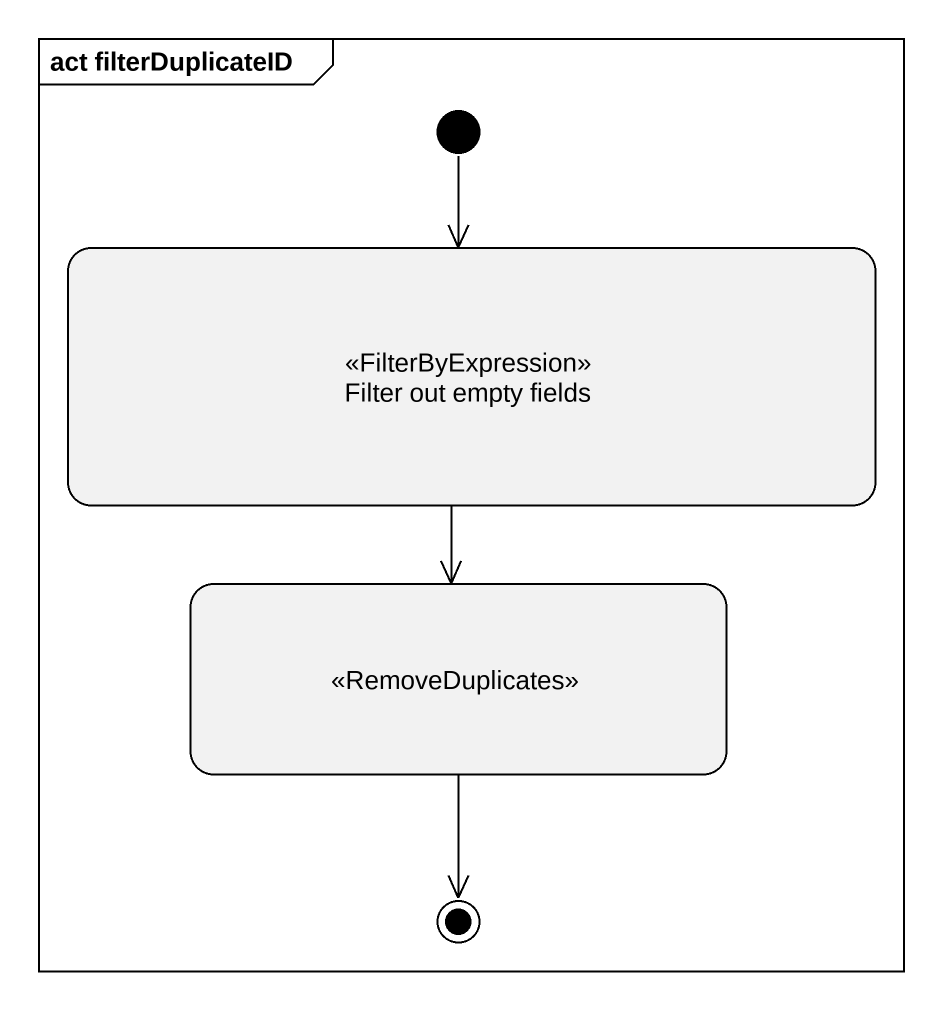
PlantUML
@startuml
mainframe act filterDuplicateID
hide empty description
state "Filter out empty fields" as Filter_out_empty_fields <<FilterByExpression>>
state " " as state1 <<RemoveDuplicates>>
[*] --> Filter_out_empty_fields
Filter_out_empty_fields --> state1
state1 --> [*]
@enduml
